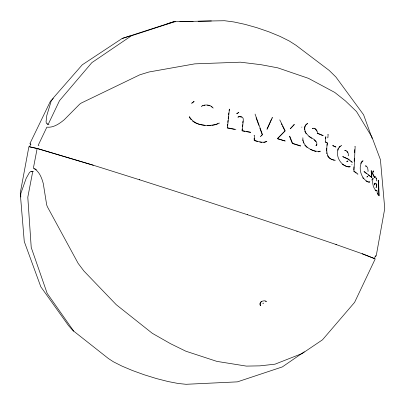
<?xml version="1.0" encoding="UTF-8"?>
<svg xmlns="http://www.w3.org/2000/svg" width="405" height="405" viewBox="0 0 405 405"><rect width="100%" height="100%" fill="white"/><g stroke="black" fill="none" stroke-linecap="round" stroke-linejoin="round"><path stroke-width="0.61" d="M376.468 186.29L376.483 184.194M326.643 151.136L326.789 148.316M353.757 169.953L353.904 166.865M354.167 161.311L354.319 158.223M354.583 152.67L354.729 149.582M374.584 183.637L374.595 184.979M374.863 183.526L374.873 184.872M327.017 145.365L327.2 143.006M325.433 138.566L325.848 136.708L325.443 141.871L327.478 142.874C326.065 149.936 325.777 159.529 335.213 160.253L334.935 160.375M242.175 128.993L241.993 130.82L245.01 131.402M242.418 126.562L242.6 124.735M242.782 122.912L242.965 121.085M227.397 126.087L227.595 124.208M227.797 122.335L227.995 120.457M228.192 118.584L228.395 116.711M228.592 114.833L228.79 112.96M229.058 110.459L229.438 109.061L227.448 127.818L235.892 129.448M372.463 173.735L372.605 172.5M372.413 179.562L372.701 178.585L373.207 178.256L372.98 178.473C372.154 182.599 372.843 187.793 376.088 190.74L376.508 190.689L375.81 190.846L375.187 190.406M316.811 144.256L315.93 145.754L316.821 145.025C317.91 139.548 310.331 138.292 307.592 134.916C304.236 132.111 303.259 125.793 307.633 123.469C305.309 124.507 304.145 127.099 304.428 129.559M375.455 255.55L374.473 258.603L362.207 253.788M337.593 150.204L338.124 148.559M30.633 143.902L29.656 146.888L37.007 148.468L28.902 146.64L20.25 193.074L20.863 197.002M271.917 118.174L272.408 117.501L267.194 129.099M266.93 129.241L271.421 119.283M360.637 163.417L361.908 161.357L363.067 160.775C357.023 166.202 361.245 180.6 369.33 182.098M372.797 171.705L373.344 171.158L372.742 173.623L374.853 177.653L374.574 177.765L372.727 174.241M261.387 135.867L262.212 134.723M277.714 138.307L284.938 130.972M340.21 146.165C333.533 153.328 340.013 166.627 349.616 166.9M338.904 147.258L341.45 145.582L341.172 145.709M375.445 256.537L376.23 255.798L384.75 208.529L380.432 159.717L371.937 137.052L356.501 111.537L345.404 100.896L334.778 92.441L308.468 78.347L277.754 67.843L261.028 64.704L240.423 62.183L194.729 63.863L149.025 71.984L139.811 74.809L81.329 103.022L79.714 104.126L64.238 119.738C59.398 123.743 53.45 127.894 46.858 127.165L38.197 145.314L38.966 145.572M53.273 98.476L50.428 101.225L29.884 143.653L30.952 144.215M261.615 301.29C260.177 302.211 259.301 304.307 260.516 305.75C258.39 302.439 263.878 299.113 266.379 301.649L265.695 300.91M191.646 103.275L194.122 101.427L191.879 103.123M304.266 351.813L282.32 366.92L237.406 381.859L186.092 384.294L178.18 383.484L168.055 381.53L156.457 378.564L144.266 374.792L132.45 370.519L121.92 366.085L113.466 361.822L108.393 358.516L72.748 330.379L68.435 325.498L40.809 286.775L24.265 241.527L20.62 197.559L20.847 193.408L26.153 178.397L29.398 172.616L30.836 171.325L32.643 171.361L31.646 171.472M175.441 21.764L173.548 21.804L122.148 38.47L82.261 64.815L53.379 97.848L51.157 101.164L46.717 115.805L46.059 121.9L46.54 123.53L48.079 124.365L47.274 123.895M236.672 113.77L238.844 112.372L236.925 113.623M376.204 187.444L375.941 187.611L376.65 186.907L376.761 184.088L375.293 183.126L374.721 183.283L375.015 183.237M201.756 106.201L201.518 106.353L202.885 105.568M219.034 123.181L219.277 123.034L215.612 124.669L212.281 125.332M254.031 135.371L254.289 135.235L254.477 140.434C258.415 141.401 262.865 143.365 266.86 141.502L263.731 142.398M260.729 136.384L260.471 136.525L262.47 134.581L255.059 114.083M301.664 127.19L301.933 127.049M327.863 134.49L328.136 134.359L327.878 137.72L327.599 137.852M354.876 146.499L355.155 146.372L353.98 171.067L357.954 174.125L357.671 174.241M348.153 155.834L348.432 155.707C348.594 153.475 347.576 150.513 344.969 150.402L344.69 150.528L345.855 150.761M351.722 164.805L352.006 164.683M349.991 166.809L350.274 166.688C347.49 167.665 344.645 165.468 342.271 164.233M367.872 171.34L368.15 171.224L367.674 167.953L366.439 166.106L365.33 165.893L366.16 166.222M373.435 171.123L373.714 171.006L373.066 171.269M368.216 174.955L371.841 177.481L371.436 170.596M371.269 179.987L371.547 179.876M369.664 181.987L369.942 181.875L368.358 182.199M376.463 180.913L376.736 180.807L376.564 178.868L375.511 176.838L374.903 176.798L375.238 176.95M376.65 190.396L376.923 190.289L377.171 192.75L379.191 195.888L378.462 180.169M217.758 123.819C208.342 126.937 194.602 126.112 189.317 116.483M202.647 105.715C206.105 104.227 210.934 104.855 213.197 108.094M166.987 23.91L173.548 21.804M122.148 38.47L130.283 35.863M318.259 151.85L320.36 151.217C312.807 152.29 302.322 146.61 302.869 137.761M313.186 128.279L312.321 128.446C315.161 127.216 317.642 130.506 317.485 133.149L323.362 135.619M203.923 105.305L204.864 105.178M211.096 125.479L207.37 125.494M179.855 21.667L193.094 21.374M198.136 21.268L211.38 20.974M259.787 142.079L261.893 142.373M207.431 105.224L209.911 105.811M200.855 124.679L205.072 125.317M33.493 171.659L32.734 171.528L27.798 197.23L31.226 247.48L47.142 293.316L73.745 331.168M227.2 127.96L234.434 129.357M246.22 131.635L250.7 132.308L242.251 130.678L243.278 120.331L243.238 118.792L242.762 117.693C241.542 116.336 239.35 116.108 237.877 117.192L239.041 116.665L241.648 117.111M333.933 160.122L331.087 159.124M257.56 141.477L254.213 140.57L254.132 138.262M197.954 123.955L200.252 124.588M37.933 148.716L93.317 165.25M300.712 145.891L292.577 143.329L289.762 136.191L289.494 136.328L292.091 142.914M277.881 138.925L285.211 141.011L277.557 138.601L285.206 130.835L279.764 119.88M292.304 143.466L300.439 146.028M139.75 179.845L92.861 165.083L37.164 148.458L33.362 168.252C39.209 171.021 41.72 177.719 43.284 183.592L46.676 204.854L47.334 206.672L78.15 263.377L83.956 271.067L116.23 304.676L152.29 333.3L170.459 343.658L185.855 351.211L216.872 361.382L246.382 366.105L259.883 365.857L275.035 364.171L302.251 353.474L322.496 339.81L354.608 302.353L375.253 258.851L362.915 254.006L335.897 244.468M139.325 179.693L192.876 196.881M192.81 196.876L247.566 214.746M247.333 214.685L297.169 231.25M296.789 231.144L336.621 244.691M310.448 149.465L312.903 150.376M313.273 150.579L316.001 151.612M195.924 123.171L197.443 123.758M317.206 133.285L322.552 135.528M347.485 158.917L342.686 156.578L348.3 159.054L352.36 162.228M325.164 142.003L326.693 142.757M48.975 124.522L48.291 124.168L59.515 100.648L91.854 62.643L131.468 35.756L174.844 21.657L224.547 20.721L233.918 21.961L245.03 24.361L257.048 27.748L269.026 31.873L280.037 36.399L289.236 40.981L295.969 45.264L329.143 70.384L335.902 77.016L363.594 114.772L372.129 138.368M195.478 122.933L192.552 121.095M34.582 168.637L36.43 169.644M329.756 158.355L330.647 158.866M310.767 137.756L311.678 138.307M366.009 180.994L367.537 181.941M314.715 128.674L315.586 129.261L316.791 131.179M308.858 136.394L310.291 137.416M307.106 147.516L304.798 145.233M353.697 171.183L356.182 173.097M348.017 159.175L349.368 160.233M350.725 161.291L352.077 162.349M366.322 173.477L363.953 171.624L364.237 171.512L371.841 177.481M211.132 106.429L212.159 107.234M314.26 140.008L315.905 141.689M263.66 303.183L263.083 303.173L262.926 303.694M329.316 158.097L327.321 155.717M190.294 118.66L191.175 119.784M362.728 177.709L363.396 178.61M346.837 151.47L347.571 152.513M377.232 193.377L378.24 194.947M306.145 133.726L304.717 130.992M189.388 117.182L190.001 118.29M281.404 123.859L281.946 124.953M282.488 126.046L284.664 130.425M303.132 141.74L303.654 143.081M256.071 117.744L258.825 125.358M259.883 128.284L262 134.136M376.058 178.256L376.285 178.98M302.722 139.862L302.93 140.798M378.189 180.276L378.857 195.473M371.152 170.713L371.562 177.593M326.658 152.726L326.764 153.718M294.04 124.725L290.198 128.841L294.308 124.583L294.04 124.725M367.563 176.469L366.849 177.071L367.841 176.357L367.563 176.469M347.703 161.124L346.695 161.823L347.986 160.998L347.703 161.124M332.981 145.587L332.702 145.714L335.978 147.066L332.981 145.587"/></g></svg>
